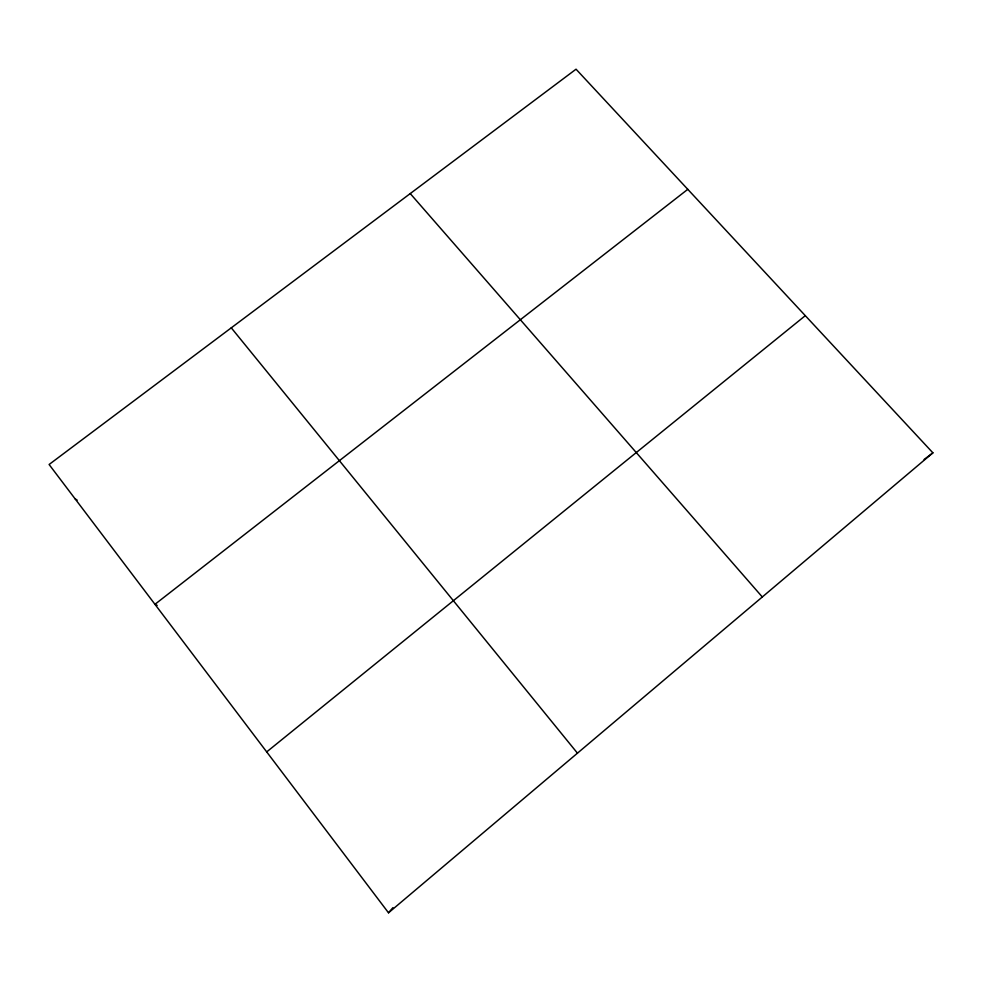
<?xml version="1.0" encoding="UTF-8"?>
<svg xmlns="http://www.w3.org/2000/svg" width="982" height="982" viewBox="0 0 982 982"><rect width="100%" height="100%" fill="white"/><g stroke="black" fill="none" stroke-linecap="round" stroke-linejoin="round"><path stroke-width="1.47" d="M388.516 912.806L932.9 452.837L576.041 69.194L49.1 464.498L388.516 912.806L392.935 907.65M266.699 751.905L805.301 315.664M687.781 189.33L154.96 604.311L157.169 605.391M924.087 459.502L932.9 452.837M75.037 498.758L77.161 500.12M410.243 193.577L762.302 596.97M231.273 327.828L577.453 753.169"/></g></svg>
